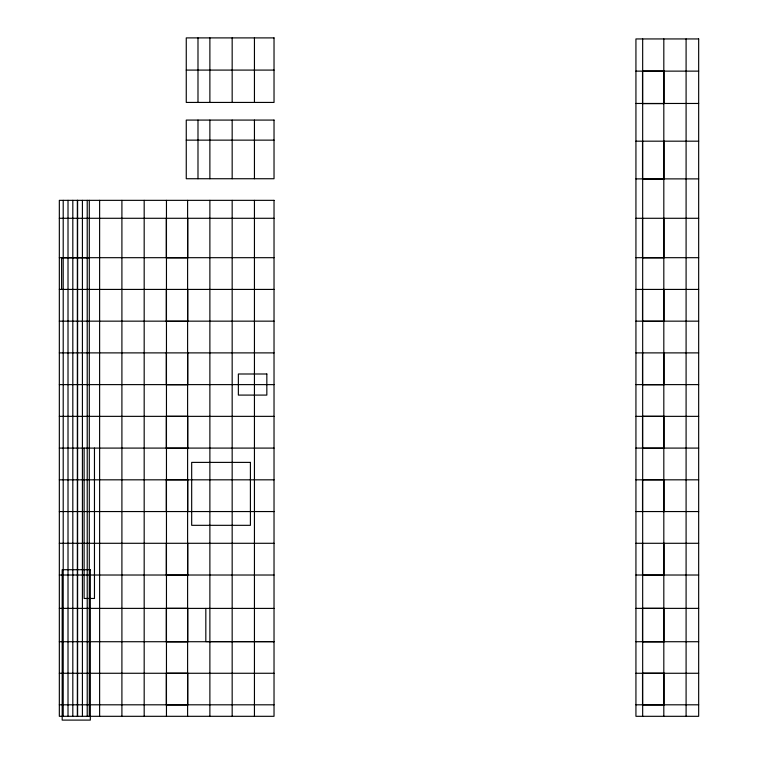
<?xml version="1.0" encoding="UTF-8"?>
<svg xmlns="http://www.w3.org/2000/svg" width="758" height="758" viewBox="0 0 758 758"><rect width="100%" height="100%" fill="white"/><g stroke="black" fill="none" stroke-linecap="round" stroke-linejoin="round"><path stroke-width="1.14" d="M186.26 70.087L274.026 70.087M635.934 71.129L698.668 71.129M635.934 103.467L698.668 103.467M186.26 140.135L274.026 140.135M635.934 141.178L698.668 141.178M635.934 178.888L698.668 178.888M59.332 218.285L274.026 218.285M635.934 218.285L698.668 218.285M59.332 257.692L274.026 257.692M635.934 257.692L698.668 257.692M89.292 257.815L61.606 257.815L61.606 289.385M59.332 289.423L274.026 289.423M635.934 289.423L698.668 289.423M59.332 321.155L274.026 321.155M635.934 321.155L698.668 321.155M59.332 352.887L274.026 352.887M635.934 352.887L698.668 352.887M59.332 384.619L274.026 384.619M635.934 384.619L698.668 384.619M59.332 416.35L274.026 416.35M635.934 416.35L698.668 416.35M59.332 448.092L274.026 448.092M635.934 448.092L698.668 448.092M59.332 479.823L274.026 479.823M635.934 479.823L698.668 479.823M59.332 511.555L274.026 511.555M635.934 511.555L698.668 511.555M59.332 543.287L274.026 543.287M635.934 543.287L698.668 543.287M59.332 575.019L274.026 575.019M635.934 575.019L698.668 575.019M59.332 608.371L274.026 608.409M635.934 608.371L698.668 608.371M274.026 641.571L205.825 641.571L205.825 608.409M59.332 641.723L274.026 641.723M635.934 641.723L698.668 641.723M59.332 673.265L274.026 673.265M635.934 673.265L698.668 673.265M59.332 704.807L274.026 704.807M635.934 704.807L698.668 704.807M686.094 38.942L686.094 716.31M663.97 141.14L663.97 179.04L642.519 179.04L642.519 141.14M663.97 218.247L663.97 257.843L642.519 257.843L642.519 218.247M663.97 289.385L663.97 321.307L642.519 321.307L642.519 289.385M663.97 352.849L663.97 384.77L642.519 384.77L642.519 352.849M663.97 511.707L663.97 479.786L642.519 479.786L642.519 511.707M663.97 543.249L663.97 575.17L642.519 575.17L642.519 543.249M663.818 38.942L663.818 716.31M642.67 38.942L642.67 716.31M254.442 37.9L254.442 102.434M254.442 120.077L254.442 178.736M254.442 200.349L254.442 716.31M232.166 37.9L232.166 102.434M232.166 120.077L232.166 178.736M232.166 200.349L232.166 716.31M209.881 37.9L209.881 102.434M209.881 120.077L209.881 178.736M209.881 200.349L209.881 716.31M197.99 37.9L197.99 102.434M197.99 120.077L197.99 178.736M187.757 218.247L187.757 257.843L166.305 257.843L166.305 218.247M187.757 289.385L187.757 321.307L166.305 321.307L166.305 289.385M187.757 352.849L187.757 384.77L166.305 384.77L166.305 352.849M187.757 511.707L187.757 479.786L166.305 479.786L166.305 511.707M187.757 543.249L187.757 575.17L166.305 575.17L166.305 543.249M187.605 200.349L187.605 716.31M166.457 200.349L166.457 716.31M144.181 200.349L144.181 716.31M121.905 200.349L121.905 716.31M99.62 200.349L99.62 716.31M94.466 448.092L94.466 598.469L84.11 598.469L84.11 448.092M89.292 200.349L89.292 716.31M87.217 200.349L87.217 716.31M82.414 200.349L82.414 716.31M77.61 200.349L77.61 716.31M77.344 200.349L77.344 716.31M72.815 200.349L72.815 716.31M68.012 200.349L68.012 716.31M63.208 200.349L63.208 716.31M274.026 37.9L186.26 37.9L186.26 102.434L274.026 102.434L274.026 37.9M698.668 38.942L635.934 38.942L635.934 716.31L698.668 716.31L698.668 38.942M663.97 71.091L642.519 71.091L642.519 103.619L663.97 103.619L663.97 71.091M274.026 120.077L186.26 120.077L186.26 178.736L274.026 178.736L274.026 120.077M274.026 200.349L59.332 200.349L59.332 716.31L274.026 716.31L274.026 200.349M266.835 373.997L238.363 373.997L238.363 395.089L266.835 395.089L266.835 373.997M187.757 416.313L166.305 416.313L166.305 448.243L187.757 448.243L187.757 416.313M663.97 416.313L642.519 416.313L642.519 448.243L663.97 448.243L663.97 416.313M250.405 462.389L191.679 462.389L191.679 525.322L250.405 525.322L250.405 462.389M90.325 569.713L62.184 569.713L62.184 720.1L90.325 720.1L90.325 569.713M187.757 608.333L166.305 608.333L166.305 641.874L187.757 641.874L187.757 608.333M663.97 608.333L642.519 608.333L642.519 641.874L663.97 641.874L663.97 608.333M187.757 673.227L166.305 673.227L166.305 704.959L187.757 704.959L187.757 673.227M663.97 673.227L642.519 673.227L642.519 704.959L663.97 704.959L663.97 673.227"/></g></svg>
